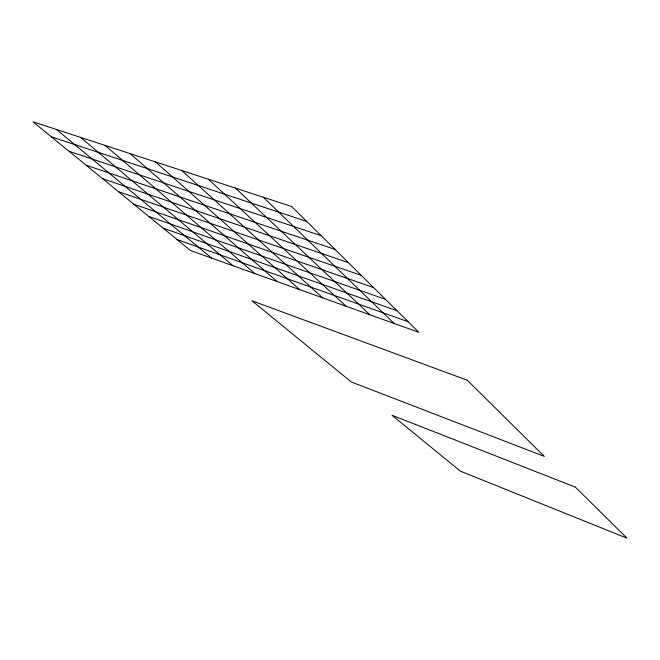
<?xml version="1.0" encoding="UTF-8"?>
<svg xmlns="http://www.w3.org/2000/svg" width="660" height="660" viewBox="0 0 660 660"><rect width="100%" height="100%" fill="white"/><g stroke="black" fill="none" stroke-linecap="round" stroke-linejoin="round"><path stroke-width="0.99" d="M51.356 136.801L306.71 221.413M69.044 151.264L321.156 235.694M86.113 165.214L335.041 249.43M102.581 178.679L348.389 262.63M118.486 191.68L361.234 275.335M133.848 204.237L373.601 287.57M148.706 216.381L385.522 299.359M163.078 228.129L397.015 310.728M176.995 239.506L408.111 321.7M56.554 129.517L211.579 258.076M80.578 137.379L233.054 265.765M105.088 145.414L254.892 273.587M130.102 153.607L277.101 281.539M155.636 161.972L299.698 289.633M181.698 170.503L322.69 297.866M208.321 179.223L346.087 306.248M235.504 188.133L369.897 314.771M263.282 197.233L394.135 323.45M291.662 206.522L33 121.803L190.468 250.519L418.82 332.293L291.662 206.522M467.272 380.218L251.905 300.745L351.26 381.95L544.277 456.382L467.272 380.218M575.388 487.146L391.99 415.247L460.35 471.133L627 538.197L575.388 487.146"/></g></svg>
